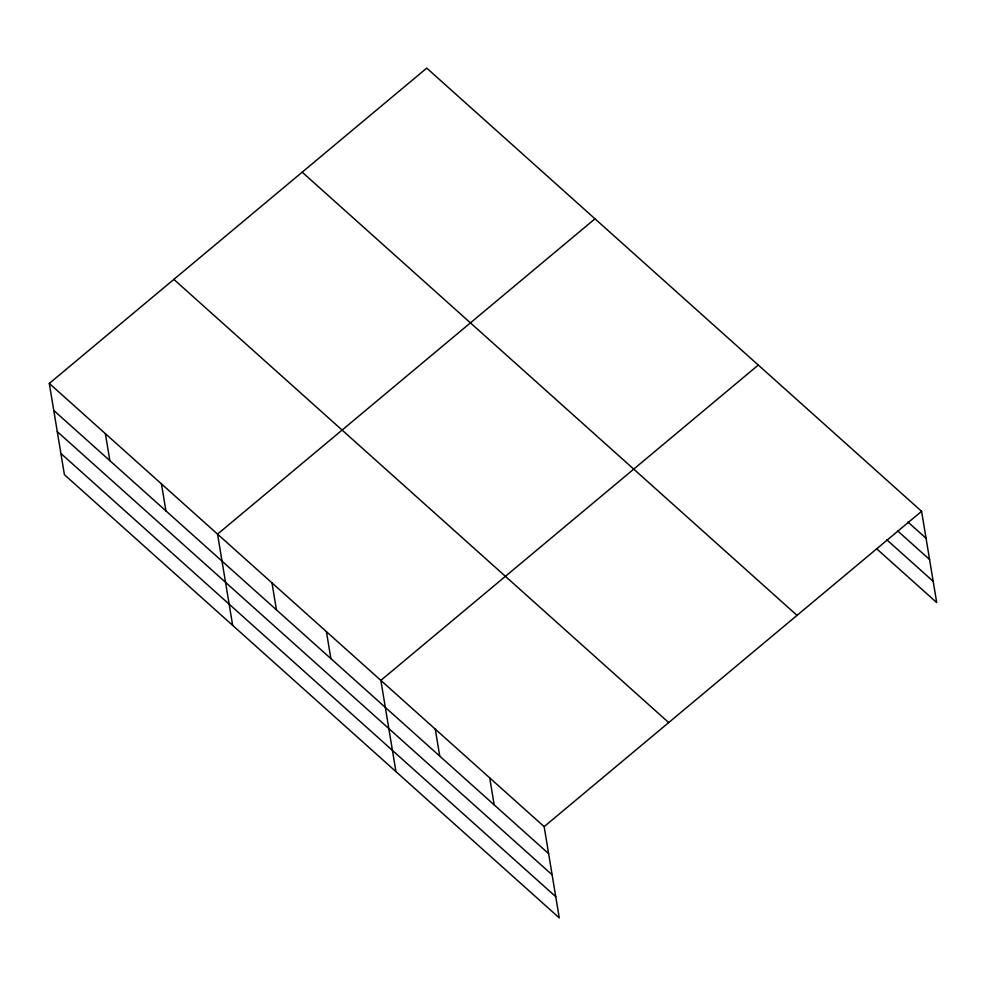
<?xml version="1.0" encoding="UTF-8"?>
<svg xmlns="http://www.w3.org/2000/svg" width="986" height="986" viewBox="0 0 986 986"><rect width="100%" height="100%" fill="white"/><g stroke="black" fill="none" stroke-linecap="round" stroke-linejoin="round"><path stroke-width="1.48" d="M49.3 383.443L544.149 826.638L559.259 917.88L64.41 474.685L49.3 383.443L426.741 68.12L921.59 511.315L936.7 602.557L876.591 548.721M594.989 218.806L217.549 534.129L232.659 625.37M758.296 365.054L380.855 680.389L395.953 771.631M544.149 826.638L921.59 511.315M907.921 522.05L926.064 538.294M897.815 531.06L929.576 559.506M886.697 539.712L933.187 581.346M302.184 172.18L797.033 615.375M173.856 279.395L668.705 722.578M53.762 410.435L548.623 853.63M57.274 431.634L552.135 874.828M60.898 453.486L555.747 896.681M489.722 777.892L494.183 804.872M435.282 729.135L439.756 756.126M326.415 631.632L330.889 658.623M271.988 582.886L276.45 609.866M161.47 483.904L165.931 510.896M105.379 433.68L109.853 460.659"/></g></svg>
